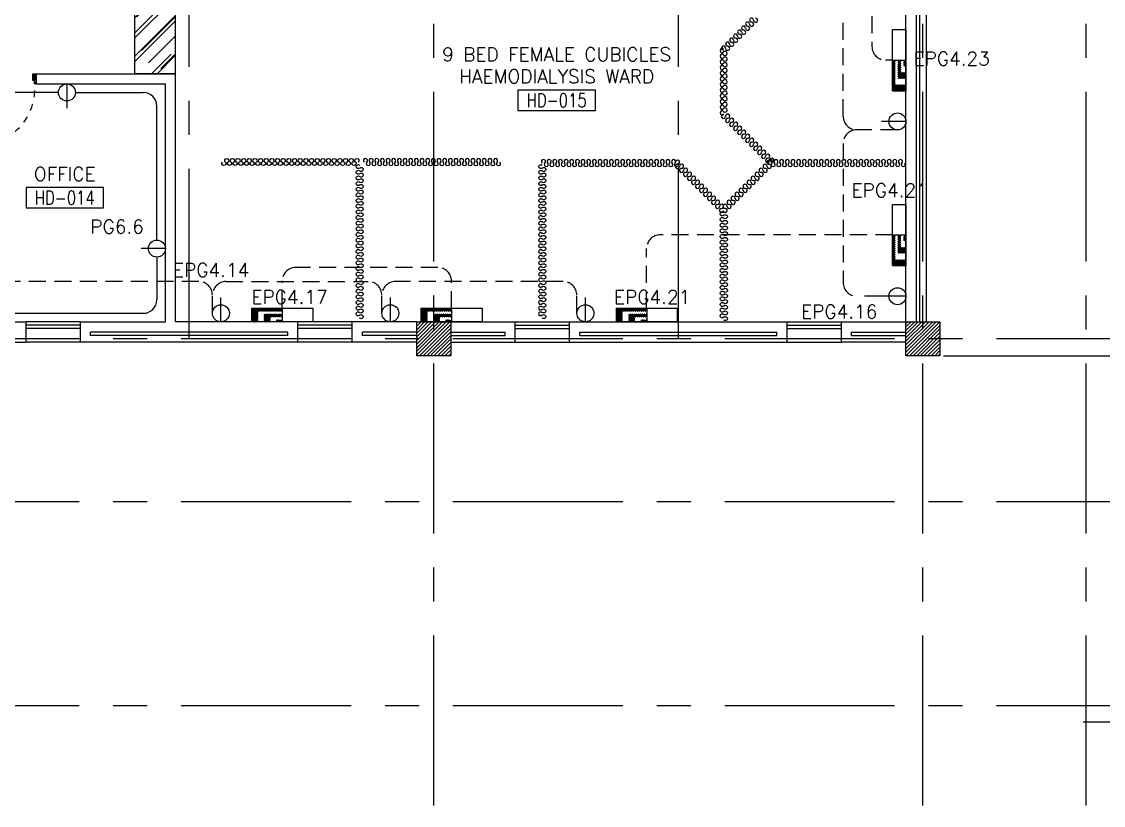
# Model space of a CAD drawing. Extents: x 0 to 93.3, y -13.5 to 76.8.
# Drawn here: x 67.75 to 83.68, y -1.46 to 10.07 of the extents above; entities that cross this region are included whole.
import ezdxf
from ezdxf.enums import TextEntityAlignment as Align

# ---------------------------------------------------------------- set-up
doc = ezdxf.new("R2010")
doc.units = 0
doc.header["$MEASUREMENT"] = 0
doc.header["$PDMODE"] = 3
doc.header["$PDSIZE"] = 0.1
doc.linetypes.add('CENTERX2', pattern=[4, 2.5, -0.5, 0.5, -0.5])
doc.linetypes.add('HIDDEN', pattern=[0.375, 0.25, -0.125])
doc.layers.get('0').update_dxf_attribs({"color": 11, "linetype": 'CONTINUOUS'})
doc.layers.get('DEFPOINTS').update_dxf_attribs({"color": 11, "linetype": 'CONTINUOUS'})
for name, color, linetype in [('AX-DIM', 11, 'CONTINUOUS'), ('AXES', 11, 'CENTERX2'), ('COL', 11, 'CONTINUOUS'), ('COUNTER', 11, 'CONTINUOUS'), ('DOOR', 11, 'CONTINUOUS'), ('DOOR-DIM', 11, 'CONTINUOUS'), ('E-CLINE', 4, 'CONTINUOUS'), ('E-HLINE', 3, 'HIDDEN'), ('E-SOCKETS', 4, 'CONTINUOUS'), ('E-TRXT', 4, 'CONTINUOUS'), ('HAT', 11, 'CONTINUOUS'), ('INSUL', 11, 'CONTINUOUS'), ('RM-BOX', 11, 'CONTINUOUS'), ('RM-NAME', 11, 'CONTINUOUS'), ('RM-NO', 11, 'CONTINUOUS'), ('WALL', 11, 'CONTINUOUS'), ('WIN', 11, 'CONTINUOUS')]:
    doc.layers.add(name, color=color, linetype=linetype)
doc.styles.add('ROMANS', font='ROMANS.shx', dxfattribs={"width": 0.6})
doc.dimstyles.new('STANDARD in', dxfattribs={"dimtxt": 0.2, "dimasz": 0.1, "dimexe": 0.07, "dimexo": 0.05, "dimgap": 0.1, "dimtad": 1, "dimdec": 0, "dimlfac": 1000, "dimzin": 0, "dimdsep": 46, "dimtxsty": 'ROMANS', "dimblk": 'ARCHTICK', "dimcen": 0.05, "dimdle": 0.05, "dimclrd": 7, "dimclre": 7, "dimclrt": 2, "dimadec": 0, "dimazin": 0, "dimtfac": 1, "dimtdec": 0, "dimtmove": 2, "dimatfit": 3, "dimldrblk": 'ARCHTICK', "dimfxl": 0, "dimtolj": 1, "dimtzin": 0, "dimarcsym": 0})

# ---------------------------------------------------------------- blocks, each defined once
blk = doc.blocks.new('_ARCHTICK')
at = {"color": 0, "linetype": 'ByBlock', "const_width": 0.15}
blk.add_lwpolyline([(-0.5, -0.5), (0.5, 0.5)], dxfattribs=at)
blk = doc.blocks.new('*D197')
at = {"layer": 'AX-DIM', "color": 7, "lineweight": -2}
for p, q in [((91.902, 64.52), (91.902, 5.1)), ((81.32, 64.47), (91.972, 64.47)), ((81.32, 5.15), (91.972, 5.15))]:
    blk.add_line(p, q, dxfattribs=at)
at = {"layer": 'DEFPOINTS', "color": 0}
for p in [(81.27, 64.47), (81.27, 5.15), (91.902, 5.15)]:
    blk.add_point(p, dxfattribs=at)
at = {"layer": 'AX-DIM', "color": 7, "lineweight": -2, "xscale": 0.1, "yscale": 0.1, "zscale": 0.1}
for p, rotation in [((91.902, 64.47), 90), ((91.902, 5.15), 270)]:
    blk.add_blockref('_ARCHTICK', p, dxfattribs=dict(at, rotation=rotation))
at = {"layer": 'AX-DIM', "color": 2, "insert": (91.702, 34.81), "char_height": 0.2, "attachment_point": 5, "rotation": 90, "style": 'ROMANS'}
blk.add_mtext('\\A1;59320', dxfattribs=at)
blk = doc.blocks.new('*D157')
at = {"layer": 'AX-DIM', "color": 7, "lineweight": -2}
for p, q in [((91.252, 5.15), (91.972, 5.15)), ((91.902, 5.2), (91.902, -0.285)), ((83.377, -0.235), (91.972, -0.235))]:
    blk.add_line(p, q, dxfattribs=at)
at = {"layer": 'DEFPOINTS', "color": 0}
for p in [(91.202, 5.15), (83.327, -0.235), (91.902, -0.235)]:
    blk.add_point(p, dxfattribs=at)
at = {"layer": 'AX-DIM', "color": 7, "lineweight": -2, "xscale": 0.1, "yscale": 0.1, "zscale": 0.1}
for p, rotation in [((91.902, 5.15), 90), ((91.902, -0.235), 270)]:
    blk.add_blockref('_ARCHTICK', p, dxfattribs=dict(at, rotation=rotation))
at = {"layer": 'AX-DIM', "color": 2, "insert": (91.702, 2.458), "char_height": 0.2, "attachment_point": 5, "rotation": 90, "style": 'ROMANS'}
blk.add_mtext('\\A1;5385', dxfattribs=at)
blk = doc.blocks.new('COL50')
at = {"layer": 'COL'}
blk.add_lwpolyline([(-250, 250), (-250, -250), (250, -250), (250, 250)], close=True, dxfattribs=at)
blk = doc.blocks.new('*X52')
at = {"color": 0}
for p, q in [((245929, 10674), (246415, 11161)), ((245929, 10727), (246362, 11161)), ((245929, 10780), (246309, 11161)), ((245929, 10833), (246256, 11161)), ((245929, 10886), (246203, 11161)), ((245929, 10939), (246150, 11161)), ((245929, 10992), (246097, 11161)), ((245929, 11045), (246044, 11161)), ((245929, 11098), (245991, 11161)), ((245929, 11151), (245938, 11161)), ((245968, 10661), (246429, 11121)), ((246021, 10661), (246429, 11068)), ((246075, 10661), (246429, 11015)), ((246128, 10661), (246429, 10962)), ((246181, 10661), (246429, 10909)), ((246234, 10661), (246429, 10856)), ((246287, 10661), (246429, 10803)), ((246340, 10661), (246429, 10750)), ((246393, 10661), (246429, 10697))]:
    blk.add_line(p, q, dxfattribs=at)
blk = doc.blocks.new('*X51')
at = {"color": 0}
for p, q in [((253128, 10661), (253628, 11161)), ((253129, 10715), (253575, 11161)), ((253129, 10768), (253522, 11161)), ((253129, 10821), (253469, 11161)), ((253129, 10874), (253416, 11161)), ((253129, 10927), (253363, 11161)), ((253129, 10980), (253310, 11161)), ((253129, 11033), (253257, 11161)), ((253129, 11086), (253204, 11161)), ((253129, 11139), (253151, 11161)), ((253181, 10661), (253629, 11109)), ((253234, 10661), (253629, 11056)), ((253287, 10661), (253629, 11003)), ((253340, 10661), (253629, 10950)), ((253393, 10661), (253629, 10896)), ((253446, 10661), (253629, 10843)), ((253499, 10661), (253629, 10790)), ((253552, 10661), (253629, 10737)), ((253605, 10661), (253629, 10684))]:
    blk.add_line(p, q, dxfattribs=at)
blk = doc.blocks.new('RM1')
at = {"layer": 'RM-BOX'}
blk.add_lwpolyline([(570, -200), (-570, -200), (-570, -500), (570, -500)], close=True, dxfattribs=at)
at = {"layer": 'RM-NAME', "style": 'ROMANS'}
for tag, p in [('ROOMNAME1', (0, 324)), ('ROOMNAME2', (0, 0))]:
    blk.add_attdef(tag, text='', height=200, dxfattribs=at).set_placement(p, align=Align.MIDDLE)
at = {"layer": 'RM-NO', "style": 'ROMANS', "width": 0.8}
blk.add_attdef('ROOMNO', text='', height=200, dxfattribs=at).set_placement((0, -350), align=Align.MIDDLE)
blk = doc.blocks.new('A$C00026805')
at = {"layer": 'COUNTER'}
h = blk.add_hatch(dxfattribs=at)
h.set_pattern_fill('AR-RROOF', color=256, scale=300, angle=45, style=0)
h.set_pattern_definition([(45, (-128219.22, -15060.92), (254.55844, 678.8225), [4500, -600, 1500, -300]), (45, (-128043.15, -14672.7), (-494.2676, 70.0036), [900, -99, 1800, -225]), (45, (-128293.47, -14774.54), (960.95812, 1245.21504), [2400, -420, 1200, -300])])
h.paths.add_polyline_path([(900, 3550), (0, 3550), (0, 2950), (651, 2950), (1050, 2551), (1050, 0), (1650, 0), (1650, 2800)])
for p, q in [((0, 3550), (0, 2950)), ((0, 3550), (900, 3550)), ((900, 3550), (1650, 2800)), ((0, 2950), (651, 2950)), ((0, 2950), (651, 2950)), ((651, 2950), (1050, 2551)), ((1650, 0), (1650, 2800)), ((1050, 0), (1050, 2551)), ((1050, 0), (1050, 2551)), ((1650, 0), (1050, 0))]:
    blk.add_line(p, q, dxfattribs=at)
blk = doc.blocks.new('DOOR90')
at = {"layer": 'DOOR', "color": 7, "linetype": 'ByBlock'}
for p, q in [((-150, 0), (0, 0)), ((-150, 0), (-150, -25)), ((0, -50), (-114, 0)), ((0, -50), (-40, 0)), ((0, -50), (0, 0)), ((-1000, -25), (-1050, -25)), ((-1050, -75), (-1050, -25)), ((-1050, -25), (-1050, -75)), ((-1000, -75), (-1050, -75)), ((-1000, -42), (-1020, -42)), ((-1020, -42), (-1020, -58)), ((-1000, -58), (-1020, -58)), ((-1000, -25), (-1000, -42)), ((-1000, -58), (-1000, -75)), ((-878, -18), (-968, -18)), ((-968, -25), (-968, -18)), ((-968, -75), (-968, -82)), ((-878, -82), (-968, -82)), ((-955, -9), (-890, -9)), ((-955, -18), (-955, -9)), ((-955, -18), (-890, -18)), ((-955, -82), (-890, -82)), ((-955, -82), (-955, -91)), ((-955, -91), (-890, -91)), ((-890, -18), (-890, -9)), ((-890, -82), (-890, -91)), ((-878, -25), (-878, -18)), ((-878, -75), (-878, -82)), ((-200, -25), (-150, -25)), ((-200, -42), (-200, -25)), ((-180, -42), (-200, -42)), ((-200, -58), (-180, -58)), ((-200, -75), (-200, -58)), ((-150, -75), (-200, -75)), ((-180, -58), (-180, -42)), ((-150, -25), (-100, -25)), ((-150, -75), (-150, -25)), ((-100, -25), (-100, -50)), ((0, -50), (-100, -37)), ((-100, -50), (0, -50)), ((-150, -875), (-100, -875)), ((-150, -900), (-150, -875)), ((-150, -900), (0, -900)), ((0, -900), (-150, -900)), ((0, -850), (-114, -900)), ((-100, -875), (-100, -850)), ((0, -850), (-100, -863)), ((-100, -850), (0, -850)), ((0, -850), (-40, -900)), ((0, -850), (0, -900))]:
    blk.add_line(p, q, dxfattribs=at)
at = {"layer": 'DOOR', "linetype": 'ByBlock'}
for p, q in [((-200, -25), (-1000, -25)), ((-200, -42), (-1000, -42)), ((-200, -58), (-1000, -58)), ((-1000, -75), (-200, -75))]:
    blk.add_line(p, q, dxfattribs=at)
at = {"layer": 'DOOR', "color": 7, "linetype": 'ByBlock'}
for centre in [(-923, 24), (-923, -124)]:
    blk.add_circle(centre, 32.4, dxfattribs=at)
for centre, radius, start, end in [((0, -50), 154, 161.1053, 166.2858), ((0, -50), 94.4, 148.0182, 180), ((0, -50), 134, 158.1598, 169.28), ((0, -50), 114, 154.0838, 167.3774), ((0, -50), 74.4, 137.7764, 180), ((0, -50), 54.4, 113.2074, 180), ((0, -50), 34.4, 90, 180), ((0, -50), 14.4, 90, 180), ((0, -850), 154, 193.7142, 198.8947), ((0, -850), 134, 190.72, 201.8402), ((0, -850), 94.4, 180, 211.9818), ((0, -850), 74.4, 180, 222.2236), ((0, -850), 54.4, 180, 246.7926), ((0, -850), 34.4, 180, 270), ((0, -850), 14.4, 180, 270)]:
    blk.add_arc(centre, radius, start, end, dxfattribs=at)
at = {"layer": 'DOOR', "linetype": 'HIDDEN', "ltscale": 0.5}
blk.add_arc((-222, -50), 828, 178.2701, 275.003, dxfattribs=at)
blk = doc.blocks.new('HF16162-P')
at = {"color": 8}
for centre, start, end in [((-0.04, 0.037), 313.5684, 226.4316), ((0.11, 0.037), 313.5684, 226.4316), ((0.261, 0.037), 313.5684, 226.4316), ((0.411, 0.037), 313.5684, 226.4316), ((0.562, 0.037), 313.5684, 226.4316), ((0.712, 0.037), 313.5684, 226.4316), ((0.863, 0.037), 313.5684, 226.4316), ((1.013, 0.037), 313.5684, 226.4316), ((1.164, 0.037), 313.5684, 226.4316), ((1.314, 0.037), 313.5684, 226.4316), ((1.465, 0.037), 313.5684, 226.4316), ((1.615, 0.037), 313.5684, 226.4316), ((1.766, 0.037), 313.5684, 226.4316), ((1.916, 0.037), 313.5684, 226.4316), ((2.067, 0.037), 313.5684, 226.4316), ((2.217, 0.037), 313.5684, 226.4316), ((2.368, 0.037), 313.5684, 226.4316), ((2.518, 0.037), 313.5684, 226.4316), ((2.669, 0.037), 313.5684, 226.4316), ((2.819, 0.037), 313.5684, 226.4316), ((2.97, 0.037), 313.5684, 226.4316), ((3.12, 0.037), 313.5684, 226.4316), ((3.27, 0.037), 313.5684, 226.4316), ((3.421, 0.037), 313.5684, 226.4316), ((0.035, -0.042), 133.5684, 46.4316), ((0.186, -0.042), 133.5684, 46.4316), ((0.336, -0.042), 133.5684, 46.4316), ((0.487, -0.042), 133.5684, 46.4316), ((0.637, -0.042), 133.5684, 46.4316), ((0.788, -0.042), 133.5684, 46.4316), ((0.938, -0.042), 133.5684, 46.4316), ((1.088, -0.042), 133.5684, 46.4316), ((1.239, -0.042), 133.5684, 46.4316), ((1.389, -0.042), 133.5684, 46.4316), ((1.54, -0.042), 133.5684, 46.4316), ((1.69, -0.042), 133.5684, 46.4316), ((1.841, -0.042), 133.5684, 46.4316), ((1.991, -0.042), 133.5684, 46.4316), ((2.142, -0.042), 133.5684, 46.4316), ((2.292, -0.042), 133.5684, 46.4316), ((2.443, -0.042), 133.5684, 46.4316), ((2.593, -0.042), 133.5684, 46.4316), ((2.744, -0.042), 133.5684, 46.4316), ((2.894, -0.042), 133.5684, 46.4316), ((3.045, -0.042), 133.5684, 46.4316), ((3.195, -0.042), 133.5684, 46.4316), ((3.346, -0.042), 133.5684, 46.4316), ((3.496, -0.042), 133.5684, 46.4316)]:
    blk.add_arc(centre, 0.0546, start, end, dxfattribs=at)
blk = doc.blocks.new('BHU')
at = {"color": 5}
for p, q in [((0, -222), (104, 1)), ((0, -192), (90, 1)), ((0, -163), (76, 1)), ((0, -133), (63, 1)), ((0, -104), (49, 1)), ((0, -74), (35, 1)), ((0, -44), (21, 1)), ((0, -15), (7, 1)), ((0, -251), (118, 1)), ((0, -281), (132, 1)), ((0, -399), (187, 1)), ((0, -370), (173, 1)), ((0, -340), (159, 1)), ((0, -311), (145, 1)), ((0, -429), (199, -1)), ((4, -450), (199, -31)), ((18, -450), (199, -61)), ((32, -450), (199, -90)), ((45, -450), (199, -120)), ((59, -450), (199, -149)), ((73, -450), (199, -179)), ((87, -450), (199, -208)), ((101, -450), (199, -238)), ((114, -450), (199, -268)), ((128, -450), (199, -297)), ((142, -450), (199, -327)), ((156, -450), (199, -356)), ((169, -450), (199, -386)), ((183, -450), (199, -416))]:
    blk.add_line(p, q, dxfattribs=at)
at = {"color": 0}
blk.add_line((197, -450), (199, -445), dxfattribs=at)
at = {"layer": 'E-SOCKETS'}
for p, q in [((0, -450), (0, 450)), ((0, 450), (199, 450)), ((199, 450), (199, -450)), ((0, 1), (199, 1)), ((0, -450), (199, -450))]:
    blk.add_line(p, q, dxfattribs=at)

msp = doc.modelspace()

# ---------------------------------------------------------------- linework, layer by layer
at = {"color": 8}
for centre, start, end in [((78.4383, 10.0301), 358.56836, 271.43164), ((78.4972, 10.089), 358.56836, 271.43164), ((78.4987, 10.0286), 178.56836, 91.43164), ((78.5576, 10.0875), 178.56836, 91.43164), ((78.2615, 9.8534), 358.56836, 271.43164), ((78.3204, 9.9123), 358.56836, 271.43164), ((78.322, 9.8518), 178.56836, 91.43164), ((78.3794, 9.9712), 358.56836, 271.43164), ((78.3809, 9.9108), 178.56836, 91.43164), ((78.4398, 9.9697), 178.56836, 91.43164), ((78.1437, 9.7355), 358.56836, 271.43164), ((78.2026, 9.7944), 358.56836, 271.43164), ((78.2041, 9.734), 178.56836, 91.43164), ((78.263, 9.7929), 178.56836, 91.43164), ((78.0629, 9.6409), 43.56836, 316.43164), ((78.0629, 9.5576), 43.56836, 316.43164), ((78.0848, 9.6766), 358.56836, 271.43164), ((78.1067, 9.5992), 223.56836, 136.43164), ((78.1452, 9.6751), 178.56836, 91.43164), ((78.0629, 9.4743), 43.56836, 316.43164), ((78.0629, 9.3909), 43.56836, 316.43164), ((78.1067, 9.5159), 223.56836, 136.43164), ((78.1067, 9.4326), 223.56836, 136.43164), ((78.0629, 9.3076), 43.56836, 316.43164), ((78.0629, 9.2243), 43.56836, 316.43164), ((78.1067, 9.3493), 223.56836, 136.43164), ((78.1067, 9.266), 223.56836, 136.43164), ((78.0629, 9.141), 43.56836, 316.43164), ((78.0629, 9.0577), 43.56836, 316.43164), ((78.1067, 9.1827), 223.56836, 136.43164), ((78.1067, 9.0993), 223.56836, 136.43164), ((78.0629, 8.9744), 43.56836, 316.43164), ((78.0629, 8.8911), 43.56836, 316.43164), ((78.1067, 9.016), 223.56836, 136.43164), ((78.1067, 8.9327), 223.56836, 136.43164), ((78.0629, 8.8077), 43.56836, 316.43164), ((78.1067, 8.8494), 223.56836, 136.43164), ((78.1067, 8.7661), 223.56836, 136.43164), ((78.0629, 8.7244), 43.56836, 316.43164), ((78.0848, 8.6734), 88.56836, 1.43164), ((78.1437, 8.6145), 88.56836, 1.43164), ((78.1452, 8.6749), 268.56836, 181.43164), ((78.2041, 8.616), 268.56836, 181.43164), ((78.2026, 8.5556), 88.56836, 1.43164), ((78.2615, 8.4966), 88.56836, 1.43164), ((78.263, 8.5571), 268.56836, 181.43164), ((78.3204, 8.4377), 88.56836, 1.43164), ((78.322, 8.4982), 268.56836, 181.43164), ((78.3809, 8.4392), 268.56836, 181.43164), ((78.3794, 8.3788), 88.56836, 1.43164), ((78.4383, 8.3199), 88.56836, 1.43164), ((78.4398, 8.3803), 268.56836, 181.43164), ((78.4972, 8.261), 88.56836, 1.43164), ((78.4987, 8.3214), 268.56836, 181.43164), ((78.5576, 8.2625), 268.56836, 181.43164), ((78.5561, 8.2021), 88.56836, 1.43164), ((78.615, 8.1432), 88.56836, 1.43164), ((78.6165, 8.2036), 268.56836, 181.43164), ((78.6754, 8.1447), 268.56836, 181.43164), ((77.4072, 7.9368), 88.56836, 1.43164), ((77.4087, 7.9972), 268.56836, 181.43164), ((77.4676, 7.9383), 268.56836, 181.43164), ((78.6739, 8.0843), 88.56836, 1.43164), ((78.6965, 7.9383), 358.56836, 271.43164), ((78.7328, 8.0254), 88.56836, 1.43164), ((78.7343, 8.0858), 268.56836, 181.43164), ((78.7554, 7.9972), 358.56836, 271.43164), ((78.7569, 7.9368), 178.56836, 91.43164), ((78.7933, 8.0269), 268.56836, 181.43164), ((77.4661, 7.8779), 88.56836, 1.43164), ((77.525, 7.819), 88.56836, 1.43164), ((77.5265, 7.8794), 268.56836, 181.43164), ((77.5854, 7.8205), 268.56836, 181.43164), ((78.5787, 7.8205), 358.56836, 271.43164), ((78.6376, 7.8794), 358.56836, 271.43164), ((78.6391, 7.819), 178.56836, 91.43164), ((78.698, 7.8779), 178.56836, 91.43164), ((77.5839, 7.7601), 88.56836, 1.43164), ((77.6428, 7.7012), 88.56836, 1.43164), ((77.6443, 7.7616), 268.56836, 181.43164), ((77.7017, 7.6423), 88.56836, 1.43164), ((77.7032, 7.7027), 268.56836, 181.43164), ((77.7621, 7.6438), 268.56836, 181.43164), ((78.402, 7.6438), 358.56836, 271.43164), ((78.4609, 7.7027), 358.56836, 271.43164), ((78.4624, 7.6423), 178.56836, 91.43164), ((78.5198, 7.7616), 358.56836, 271.43164), ((78.5213, 7.7012), 178.56836, 91.43164), ((78.5802, 7.7601), 178.56836, 91.43164), ((77.7606, 7.5834), 88.56836, 1.43164), ((77.8195, 7.5244), 88.56836, 1.43164), ((77.821, 7.5849), 268.56836, 181.43164), ((77.8784, 7.4655), 88.56836, 1.43164), ((77.88, 7.526), 268.56836, 181.43164), ((77.9389, 7.467), 268.56836, 181.43164), ((78.2252, 7.467), 358.56836, 271.43164), ((78.2841, 7.526), 358.56836, 271.43164), ((78.2856, 7.4655), 178.56836, 91.43164), ((78.343, 7.5849), 358.56836, 271.43164), ((78.3446, 7.5244), 178.56836, 91.43164), ((78.4035, 7.5834), 178.56836, 91.43164), ((77.9374, 7.4066), 88.56836, 1.43164), ((77.9963, 7.3477), 88.56836, 1.43164), ((77.9978, 7.4081), 268.56836, 181.43164), ((78.0567, 7.3492), 268.56836, 181.43164), ((78.1074, 7.3492), 358.56836, 271.43164), ((78.1663, 7.4081), 358.56836, 271.43164), ((78.1678, 7.3477), 178.56836, 91.43164), ((78.2267, 7.4066), 178.56836, 91.43164), ((78.0552, 7.2888), 88.56836, 1.43164), ((78.1089, 7.2888), 178.56836, 91.43164)]:
    msp.add_arc(centre, 0.0302, start, end, dxfattribs=at)
at = {"color": 8, "extrusion": (0, 0, -1)}
for centre, major_axis, start_param, end_param in [((78.0668, 7.2379), (-0.0214, 0.0214), 3.1166059, 7.8789684), ((78.0668, 7.1546), (-0.0214, 0.0214), 3.1166059, 7.8789684), ((78.1106, 7.1962), (-0.0214, 0.0214), 6.2581985, 11.0205611), ((78.0668, 7.0712), (0.0214, 0.0214), 1.5458095, 6.3081721), ((78.0668, 6.9879), (0.0214, 0.0214), 1.5458095, 6.3081721), ((78.1106, 7.1129), (-0.0214, 0.0214), 6.2581985, 11.0205611), ((78.1106, 7.0296), (0.0214, 0.0214), 4.6874022, 9.4497648), ((78.0668, 6.9046), (0.0214, 0.0214), 1.5458095, 6.3081721), ((78.0668, 6.8213), (-0.0214, 0.0214), 3.1166059, 7.8789684), ((78.1106, 6.9463), (-0.0214, 0.0214), 6.2581985, 11.0205611), ((78.1106, 6.863), (-0.0214, 0.0214), 6.2581985, 11.0205611), ((78.0668, 6.738), (-0.0214, 0.0214), 3.1166059, 7.8789684), ((78.0668, 6.6547), (0.0214, 0.0214), 1.5458095, 6.3081721), ((78.1106, 6.7797), (-0.0214, 0.0214), 6.2581985, 11.0205611), ((78.1106, 6.6963), (-0.0214, 0.0214), 6.2581985, 11.0205611), ((78.0668, 6.5714), (-0.0214, 0.0214), 3.1166059, 7.8789684), ((78.1106, 6.613), (0.0214, 0.0214), 4.6874022, 9.4497648), ((78.1106, 6.5297), (0.0214, 0.0214), 4.6874022, 9.4497648), ((78.0668, 6.4881), (0.0214, 0.0214), 1.5458095, 6.3081721), ((78.0668, 6.4047), (-0.0214, 0.0214), 3.1166059, 7.8789684), ((78.1106, 6.4464), (-0.0214, 0.0214), 6.2581985, 11.0205611), ((78.1106, 6.3631), (-0.0214, 0.0214), 6.2581985, 11.0205611), ((78.0668, 6.3214), (-0.0214, 0.0214), 3.1166059, 7.8789684), ((78.0668, 6.2381), (-0.0214, 0.0214), 3.1166059, 7.8789684), ((78.1106, 6.2798), (-0.0214, 0.0214), 6.2581985, 11.0205611), ((78.1106, 6.1965), (0.0214, 0.0214), 4.6874022, 9.4497648), ((78.0668, 6.1548), (-0.0214, 0.0214), 3.1166059, 7.8789684), ((78.0668, 6.0715), (0.0214, 0.0214), 1.5458095, 6.3081721), ((78.1106, 6.1131), (0.0214, 0.0214), 4.6874022, 9.4497648), ((78.1106, 6.0298), (0.0214, 0.0214), 4.6874022, 9.4497648), ((72.707, 5.9341), (-0.0214, 0.0214), 3.1166059, 7.8789684), ((72.7508, 5.8924), (-0.0214, 0.0214), 6.2581985, 11.0205611), ((75.394, 5.9346), (-0.0214, 0.0214), 3.1166059, 7.8789684), ((75.4378, 5.893), (-0.0214, 0.0214), 6.2581985, 11.0205611), ((78.0668, 5.9882), (-0.0214, 0.0214), 3.1166059, 7.8789684), ((78.0668, 5.9049), (-0.0214, 0.0214), 3.1166059, 7.8789684), ((78.1106, 5.9465), (-0.0214, 0.0214), 6.2581985, 11.0205611), ((78.1106, 5.8632), (-0.0214, 0.0214), 6.2581985, 11.0205611), ((72.707, 5.8508), (-0.0214, 0.0214), 3.1166059, 7.8789684), ((72.707, 5.7675), (-0.0214, 0.0214), 3.1166059, 7.8789684), ((72.7508, 5.8091), (0.0214, 0.0214), 4.6874022, 9.4497648), ((72.7508, 5.7258), (-0.0214, 0.0214), 6.2581985, 11.0205611), ((75.394, 5.8513), (-0.0214, 0.0214), 3.1166059, 7.8789684), ((75.394, 5.768), (-0.0214, 0.0214), 3.1166059, 7.8789684), ((75.4378, 5.8097), (0.0214, 0.0214), 4.6874022, 9.4497648), ((75.4378, 5.7264), (-0.0214, 0.0214), 6.2581985, 11.0205611), ((78.0668, 5.8215), (-0.0214, 0.0214), 3.1166059, 7.8789684), ((78.0668, 5.7382), (-0.0214, 0.0214), 3.1166059, 7.8789684), ((78.1106, 5.7799), (0.0214, 0.0214), 4.6874022, 9.4497648), ((78.1106, 5.6966), (-0.0214, 0.0214), 6.2581985, 11.0205611)]:
    msp.add_ellipse(centre, major_axis=major_axis, ratio=1, start_param=start_param, end_param=end_param, dxfattribs=at)
at = {"layer": 'AXES'}
for p, q in [((73.8195, -1.4643), (73.8195, 76.0748)), ((81.0195, -1.4643), (81.0195, 76.0748)), ((83.4195, -1.4643), (83.4195, 76.0748)), ((70.2195, 5.4), (70.2195, 64.22)), ((77.4195, 5.4), (77.4195, 64.22)), ((92.6023, 5.4), (23.9795, 5.4)), ((92.6023, 3), (14.3795, 3)), ((92.6023, 3), (22.7795, 3)), ((92.6023, 0), (20.9795, 0)), ((92.6023, 0), (20.9795, 0))]:
    msp.add_line(p, q, dxfattribs=at)
at = {"layer": 'E-CLINE', "color": 4, "linetype": 'HIDDEN'}
for p, q in [((80.269, 11.6455), (80.269, 9.7011)), ((79.8445, 8.6739), (79.8445, 10.7434)), ((80.569, 9.5011), (80.469, 9.5011)), ((80.6445, 8.4739), (80.0445, 8.4739)), ((79.8445, 8.2739), (79.8445, 6.2272)), ((80.569, 6.9294), (77.1522, 6.9294)), ((76.9522, 5.8506), (76.9522, 6.7294)), ((73.8815, 6.4506), (71.7875, 6.4506)), ((70.3614, 6.2421), (67.2997, 6.2421)), ((70.7614, 6.2421), (72.8554, 6.2421)), ((71.5875, 5.8506), (71.5875, 6.2506)), ((75.7261, 6.2421), (73.2554, 6.2421)), ((74.0815, 5.8506), (74.0815, 6.2506)), ((70.5614, 5.775), (70.5614, 6.0421)), ((73.0554, 5.775), (73.0554, 6.0421)), ((75.9261, 5.775), (75.9261, 6.0421)), ((80.4112, 6.0272), (80.0445, 6.0272))]:
    msp.add_line(p, q, dxfattribs=at)
at = {"layer": 'E-CLINE'}
for p, q in [((68.2953, 9.025), (67.1945, 9.025)), ((68.5453, 9.025), (69.5445, 9.025)), ((69.7445, 6.8518), (69.7445, 8.825)), ((69.7445, 6.6018), (69.7445, 5.975)), ((67.6544, 5.775), (69.5445, 5.775))]:
    msp.add_line(p, q, dxfattribs=at)
at = {"layer": 'E-CLINE', "color": 4, "linetype": 'HIDDEN'}
for centre, start, end in [((80.469, 9.7011), 180, 270), ((80.0445, 8.6739), 180, 270), ((80.0445, 8.2739), 90, 180), ((77.1522, 6.7294), 90, 180), ((71.7875, 6.2506), 90, 180), ((73.8815, 6.2506), 0, 90), ((70.3614, 6.0421), 0, 90), ((70.7614, 6.0421), 90, 180), ((72.8554, 6.0421), 0, 90), ((73.2554, 6.0421), 90, 180), ((75.7261, 6.0421), 0, 90), ((80.0445, 6.2272), 180, 270)]:
    msp.add_arc(centre, 0.2, start, end, dxfattribs=at)
at = {"layer": 'E-CLINE'}
for centre, start, end in [((69.5445, 8.825), 0, 90), ((69.5445, 5.975), 270, 0)]:
    msp.add_arc(centre, 0.2, start, end, dxfattribs=at)
at = {"layer": 'E-SOCKETS'}
for p, q in [((68.4203, 9.15), (68.4203, 8.7917)), ((80.7695, 8.5989), (80.4112, 8.5989)), ((69.8695, 6.7268), (69.5112, 6.7268)), ((70.6864, 5.65), (70.6864, 6.0083)), ((73.1804, 5.65), (73.1804, 6.0083)), ((76.0511, 5.65), (76.0511, 6.0083)), ((80.7695, 6.0272), (80.4112, 6.0272))]:
    msp.add_line(p, q, dxfattribs=at)
for centre in [(68.4203, 9.025), (80.6445, 8.5989), (69.7445, 6.7268), (80.6445, 6.0272), (70.6864, 5.775), (73.1804, 5.775), (76.0511, 5.775)]:
    msp.add_circle(centre, 0.125, dxfattribs=at)
at = {"layer": 'INSUL'}
for p, q in [((80.9195, 12.35), (80.9195, 5.65)), ((80.9695, 12.35), (80.9695, 5.65)), ((68.7695, 5.45), (68.7695, 5.5)), ((71.6695, 5.5), (68.7695, 5.5)), ((71.6695, 5.45), (68.7695, 5.45)), ((71.6695, 5.45), (71.6695, 5.5)), ((73.5695, 5.5), (72.7695, 5.5)), ((72.7695, 5.45), (72.7695, 5.5)), ((73.5695, 5.45), (72.7695, 5.45)), ((74.0695, 5.5), (74.8695, 5.5)), ((74.0695, 5.45), (74.8695, 5.45)), ((74.8695, 5.45), (74.8695, 5.5)), ((75.9695, 5.45), (75.9695, 5.5)), ((75.9695, 5.5), (78.8695, 5.5)), ((75.9695, 5.45), (78.8695, 5.45)), ((78.8695, 5.45), (78.8695, 5.5)), ((79.9695, 5.45), (79.9695, 5.5)), ((79.9695, 5.5), (80.7695, 5.5)), ((79.9695, 5.45), (80.7695, 5.45))]:
    msp.add_line(p, q, dxfattribs=at)
at = {"layer": 'WALL'}
for p, q in [((80.7695, 5.65), (80.7695, 12.35)), ((81.0695, 5.65), (81.0695, 12.35)), ((67.9695, 9.3), (70.0195, 9.3)), ((67.9695, 9.15), (67.9695, 9.3)), ((70.0195, 5.65), (70.0195, 9.3)), ((67.9695, 9.15), (69.8695, 9.15)), ((69.8695, 5.65), (69.8695, 9.15)), ((66.8695, 5.65), (67.8195, 5.65)), ((67.8195, 5.35), (67.8195, 5.65)), ((68.6195, 5.35), (68.6195, 5.65)), ((68.6195, 5.65), (69.8695, 5.65)), ((71.8195, 5.65), (70.0195, 5.65)), ((71.8195, 5.35), (71.8195, 5.65)), ((73.5695, 5.65), (72.6195, 5.65)), ((72.6195, 5.35), (72.6195, 5.65)), ((74.0695, 5.65), (75.0195, 5.65)), ((75.0195, 5.35), (75.0195, 5.65)), ((75.8195, 5.35), (75.8195, 5.65)), ((75.8195, 5.65), (79.0195, 5.65)), ((79.0195, 5.35), (79.0195, 5.65)), ((79.8195, 5.35), (79.8195, 5.65)), ((79.8195, 5.65), (80.7695, 5.65)), ((66.8695, 5.35), (67.8195, 5.35)), ((71.8195, 5.35), (68.6195, 5.35)), ((73.5695, 5.35), (72.6195, 5.35)), ((74.0695, 5.35), (75.0195, 5.35)), ((75.8195, 5.35), (79.0195, 5.35)), ((80.7695, 5.35), (79.8195, 5.35))]:
    msp.add_line(p, q, dxfattribs=at)
at = {"layer": 'WIN'}
for p, q in [((68.6195, 5.65), (67.8195, 5.65)), ((68.6195, 5.6), (67.8195, 5.6)), ((72.6195, 5.65), (71.8195, 5.65)), ((72.6195, 5.6), (71.8195, 5.6)), ((75.0195, 5.65), (75.8195, 5.65)), ((75.0195, 5.6), (75.8195, 5.6)), ((79.0195, 5.65), (79.8195, 5.65)), ((79.0195, 5.6), (79.8195, 5.6)), ((68.6195, 5.55), (67.8195, 5.55)), ((72.6195, 5.55), (71.8195, 5.55)), ((75.0195, 5.55), (75.8195, 5.55)), ((79.0195, 5.55), (79.8195, 5.55)), ((68.6195, 5.35), (67.8195, 5.35)), ((72.6195, 5.35), (71.8195, 5.35)), ((75.0195, 5.35), (75.8195, 5.35)), ((79.0195, 5.35), (79.8195, 5.35))]:
    msp.add_line(p, q, dxfattribs=at)

# ---------------------------------------------------------------- block references
at = {"color": 11, "yscale": 0.5536417322873604, "zscale": 0.5536417322834644}
for p, xscale, rotation in [((70.7521, 7.9986), -0.5536417323164642, 180), ((72.7275, 7.9114), -0.5536417323164642, 90), ((74.7496, 7.9986), 0.5536417323164642, 180), ((75.415, 7.9114), -0.5536417323164642, 90), ((77.3696, 7.9839), 0.5536417323164642, 180), ((80.7086, 7.9839), 0.5536417323164642, 180)]:
    msp.add_blockref('HF16162-P', p, dxfattribs=dict(at, xscale=xscale, rotation=rotation))
at = {"layer": 'COL', "xscale": -0.001000000047497451, "yscale": 0.0009999999892897904, "zscale": 0.001}
for p in [(73.8195, 5.4), (81.0195, 5.4)]:
    msp.add_blockref('COL50', p, dxfattribs=at)
at = {"layer": 'COUNTER', "xscale": 0.001000000047497451, "yscale": 0.0009999999892897904, "zscale": 0.001}
msp.add_blockref('A$C00026805', (68.3695, 9.3), dxfattribs=at)
at = {"layer": 'DOOR-DIM', "xscale": 0.0009999999892897904, "yscale": 0.0009999999892897904, "zscale": 0.001, "rotation": 90}
msp.add_blockref('DOOR90', (67.0695, 9.3), dxfattribs=at)
at = {"layer": 'E-HLINE', "color": 4, "xscale": 0.0009999999892897904, "yscale": 0.0009999999892897904, "zscale": 0.001}
for p in [(80.569, 9.5), (80.569, 6.9282)]:
    msp.add_blockref('BHU', p, dxfattribs=at)
at = {"layer": 'E-HLINE', "color": 4, "xscale": 0.0009999999892897904, "yscale": 0.0009999999892897904, "zscale": 0.001, "rotation": 270}
for p in [(71.5875, 5.8506), (74.0815, 5.8506), (76.9522, 5.8506)]:
    msp.add_blockref('BHU', p, dxfattribs=at)
at = {"layer": 'HAT', "xscale": 0.001000000047497451, "yscale": 0.0009999999892897904, "zscale": 0.001}
for p, values in [((75.6282, 9.2602), {'ROOMNO': 'HD-015', 'ROOMNAME2': 'HAEMODIALYSIS WARD', 'ROOMNAME1': '9 BED FEMALE CUBICLES'}), ((68.388, 7.8247), {'ROOMNO': 'HD-014', 'ROOMNAME2': 'OFFICE'})]:
    msp.add_blockref('RM1', p, dxfattribs=at).add_auto_attribs(values)
for name in ['*X52', '*X51']:
    msp.add_blockref(name, (-172.359, -5.511), dxfattribs=at)

# ---------------------------------------------------------------- texts
at = {"layer": 'E-TRXT', "color": 4, "style": 'ROMANS'}
for s, p in [('EPG4.23', (80.8805, 9.4232)), ('EPG4.21', (79.9686, 7.4855)), ('PG6.6', (68.7643, 6.9494)), ('EPG4.14', (69.9809, 6.3108)), ('EPG4.17', (71.1352, 5.9137)), ('EPG4.21', (76.4718, 5.9137)), ('EPG4.16', (79.2257, 5.7007))]:
    msp.add_text(s, height=0.2, dxfattribs=at).set_placement(p)

# ---------------------------------------------------------------- dimensions: what is measured, and where the dimension line sits
at = {"layer": 'AX-DIM'}
for base, p1, p2, picture, middle in [((91.9023, 5.15), (81.2695, 64.47), (81.2695, 5.15), '*D197', (91.7023, 34.81)), ((91.9023, -0.235), (91.2023, 5.15), (83.3271, -0.235), '*D157', (91.7023, 2.4575))]:
    dim = msp.add_linear_dim(base=base, p1=p1, p2=p2, angle=270, dimstyle='STANDARD in', dxfattribs=at)
    dim.commit()
    dim.dimension.update_dxf_attribs({"geometry": picture, "text_midpoint": middle})

doc.saveas('drawing.dxf')
